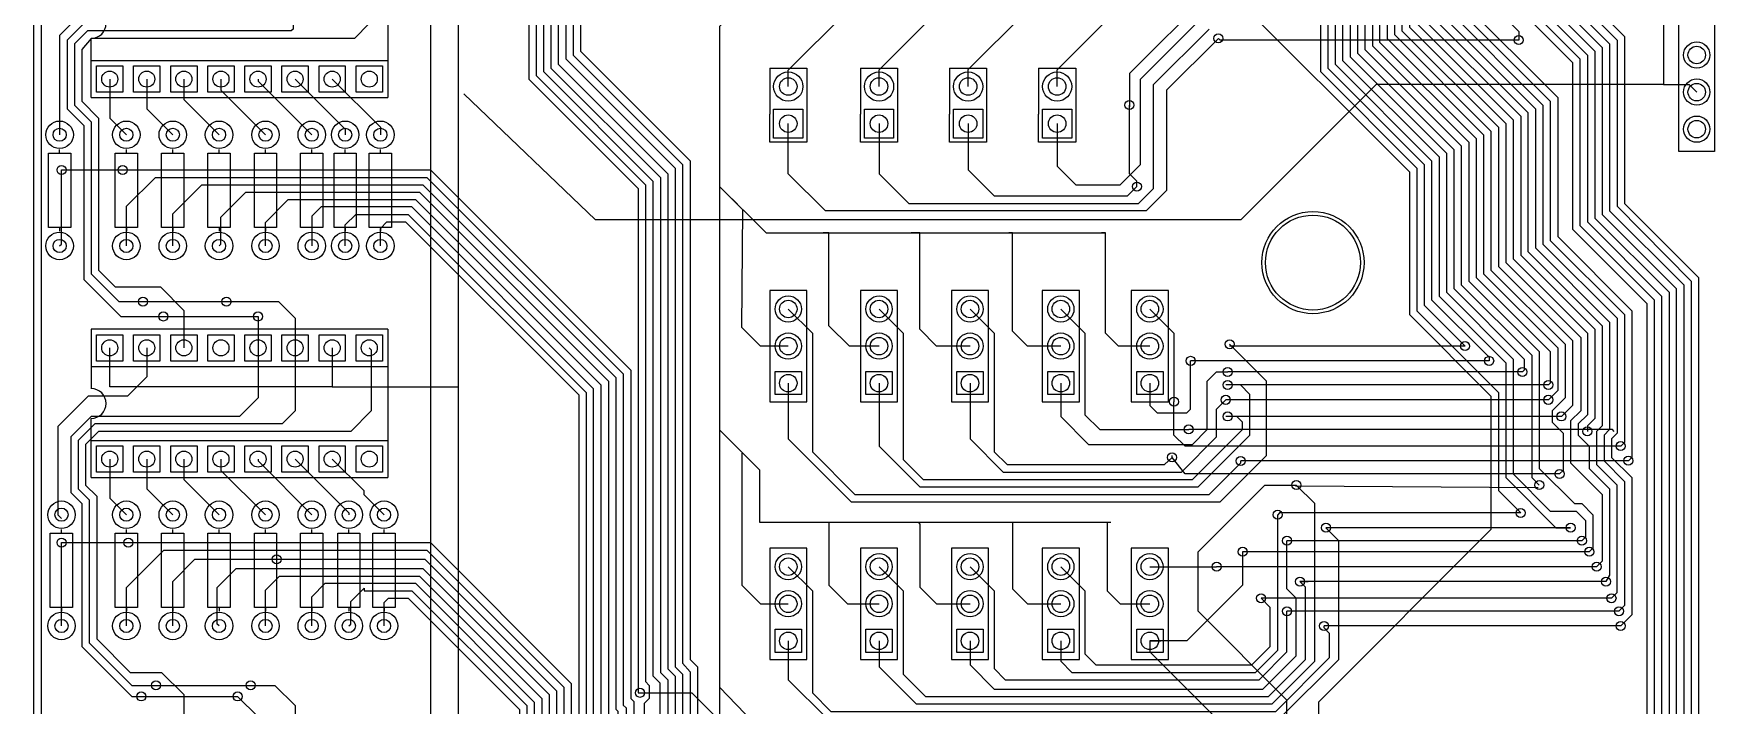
# Model space of a CAD drawing. Header units: millimetres. Extents: x 7 to 471, y -359 to -66.
# Drawn here: x 7.1 to 122.4, y -261 to -214.9 of the extents above; entities that cross this region are included whole.
import ezdxf

# ---------------------------------------------------------------- set-up
doc = ezdxf.new("R2010")
doc.units = ezdxf.units.MM

msp = doc.modelspace()

# ---------------------------------------------------------------- linework, layer by layer
for points in [[(7.62, -103.12), (7.62, -123.95), (7.62, -310.01)], [(34.29, -103.12), (34.29, -161.04), (34.29, -194.06), (34.29, -274.07), (34.29, -310.01), (7.62, -310.01)], [(59.18, -107.44), (58.17, -108.46), (58.17, -154.81), (54.48, -158.5), (54.48, -174.5), (64.13, -184.15), (70.61, -184.15), (78.74, -192.28), (89.41, -192.28), (92.46, -195.33), (92.46, -196.85), (94.23, -198.63), (94.23, -201.17), (88.9, -206.5), (88.9, -211.96), (101.35, -224.41), (101.35, -234.19), (106.93, -239.78), (106.93, -248.92), (95.12, -260.73), (95.12, -295.27)], [(80.39, -113.66), (84.69, -113.67), (85.85, -114.83), (85.85, -179.45), (86.49, -180.09), (95.5, -180.09), (105.41, -189.99), (105.41, -211.36), (108.84, -214.79), (108.84, -215.39)], [(60.83, -114.93), (59.69, -116.08), (59.69, -155.58), (56.01, -159.26), (56.01, -173.74), (64.9, -182.63), (71.37, -182.63), (79.5, -190.75), (90.17, -190.75), (93.98, -194.56), (93.98, -196.09), (95.76, -197.87), (95.76, -217.3), (102.36, -223.9), (102.36, -233.55), (105.16, -236.35)], [(80.26, -116.21), (84.22, -116.21), (85.34, -117.33), (85.34, -179.71), (86.23, -180.59), (95.25, -180.59), (104.9, -190.25), (104.9, -212.72), (111.51, -219.33), (111.51, -228.85), (116.59, -233.93), (116.59, -243.97), (116.35, -244.2)], [(60.97, -117.59), (60.2, -118.36), (60.2, -155.83), (56.51, -159.51), (56.51, -173.48), (65.15, -182.12), (71.63, -182.12), (79.76, -190.25), (90.42, -190.25), (94.49, -194.31), (94.49, -195.83), (96.27, -197.61), (96.27, -217.04), (102.87, -223.65), (102.87, -233.17), (106.81, -237.11), (106.81, -237.36)], [(80.39, -118.49), (83.69, -118.49), (84.84, -119.63), (84.84, -179.96), (85.98, -181.1), (95, -181.1), (104.39, -190.5), (104.39, -212.98), (111, -219.58), (111, -229.11), (116.08, -234.19), (116.08, -242.95), (115.82, -243.2)], [(61.68, -120.06), (60.71, -121.03), (60.71, -156.08), (57.02, -159.77), (57.02, -173.23), (65.41, -181.61), (71.88, -181.61), (80.01, -189.74), (90.68, -189.74), (95, -194.06), (95, -195.58), (96.77, -197.36), (96.77, -216.79), (103.38, -223.39), (103.38, -232.92), (107.95, -237.49), (107.95, -245.36), (111.38, -248.79), (112.39, -248.79)], [(80.39, -120.9), (83.21, -120.9), (84.33, -122.03), (84.33, -180.22), (85.73, -181.61), (94.74, -181.61), (103.89, -190.75), (103.89, -213.23), (110.49, -219.84), (110.49, -229.36), (115.57, -234.44), (115.57, -242.32), (115.19, -242.7), (115.19, -243.97), (116.59, -245.36), (116.59, -254.76), (115.82, -255.52), (115.7, -255.52)], [(80.39, -123.32), (82.78, -123.32), (83.82, -124.35), (83.82, -180.47), (85.47, -182.12), (94.49, -182.12), (103.38, -191.01), (103.38, -213.49), (109.98, -220.09), (109.98, -229.62), (115.06, -234.7), (115.06, -242.06), (114.68, -242.44), (114.68, -244.22), (116.08, -245.62), (116.08, -254.13), (115.7, -254.51)], [(61.33, -123.4), (61.33, -156.22), (57.53, -160.02), (57.53, -172.97), (65.66, -181.1), (72.14, -181.1), (80.26, -189.23), (90.93, -189.23), (95.5, -193.8), (95.5, -195.33), (97.28, -197.1), (97.28, -216.54), (103.89, -223.14), (103.89, -232.66), (108.46, -237.24), (108.46, -245.11), (111, -247.65), (112.78, -247.65), (113.41, -248.29), (113.41, -249.43), (113.16, -249.68)], [(80.52, -125.72), (82.22, -125.72), (83.31, -126.81), (83.31, -180.72), (85.22, -182.63), (94.23, -182.63), (102.87, -191.26), (102.87, -213.74), (109.47, -220.35), (109.47, -229.87), (114.55, -234.95), (114.55, -241.81), (114.17, -242.19), (114.17, -244.47), (115.55, -245.85), (115.55, -253.26), (115.19, -253.62)], [(62.83, -127.73), (61.85, -128.72), (61.85, -156.46), (58.04, -160.27), (58.04, -172.72), (65.91, -180.59), (72.39, -180.59), (80.52, -188.72), (91.19, -188.72), (96.01, -193.55), (96.01, -195.07), (97.79, -196.85), (97.79, -216.28), (104.39, -222.88), (104.39, -232.41), (109.22, -237.24), (109.22, -238), (109.09, -238.12)], [(80.39, -128.14), (81.96, -128.15), (82.8, -128.99), (82.8, -180.98), (84.96, -183.13), (93.98, -183.13), (102.36, -191.52), (102.36, -213.99), (108.97, -220.6), (108.97, -230.12), (114.05, -235.2), (114.05, -241.3), (113.54, -241.81), (113.54, -242.19)], [(67.18, -129.79), (63.82, -129.79), (62.36, -131.26), (62.36, -156.72), (58.55, -160.53), (58.55, -172.47), (66.17, -180.09), (72.64, -180.09), (80.77, -188.21), (91.44, -188.21), (96.52, -193.29), (96.52, -194.82), (98.3, -196.6), (98.3, -216.03), (104.9, -222.63), (104.9, -232.16), (109.73, -236.98), (109.73, -245.36), (110.24, -245.87)], [(80.27, -130.56), (81.96, -130.56), (82.3, -130.89), (82.3, -181.23), (84.71, -183.64), (93.73, -183.64), (101.85, -191.77), (101.85, -214.25), (108.46, -220.85), (108.46, -230.38), (113.54, -235.46), (113.54, -241.05), (112.9, -241.68), (112.9, -242.44), (113.67, -243.2), (113.67, -244.73), (115.06, -246.13), (115.06, -252.04), (114.81, -252.48), (114.81, -252.48)], [(67.18, -132.33), (64.11, -132.33), (62.86, -133.58), (62.86, -156.97), (59.05, -160.78), (59.05, -172.21), (66.42, -179.58), (72.9, -179.58), (81.03, -187.71), (91.69, -187.71), (97.03, -193.04), (97.03, -194.56), (98.81, -196.34), (98.81, -215.77), (105.41, -222.38), (105.41, -231.9), (110.24, -236.73), (110.24, -244.73), (112.65, -247.14), (113.16, -247.14), (113.92, -247.9), (113.92, -250.19), (113.67, -250.44)], [(80.26, -132.97), (81.41, -132.97), (81.47, -133), (81.79, -133.31), (81.79, -181.48), (84.46, -184.15), (93.47, -184.15), (101.35, -192.02), (101.35, -214.5), (107.95, -221.11), (107.95, -230.63), (113.08, -235.77), (113.08, -240.79), (112.39, -241.48), (112.39, -244.35), (114.55, -246.51), (114.55, -251.08), (114.17, -251.46)], [(76.99, -134.75), (78.31, -134.75), (78.74, -135.18), (78.74, -145.16), (81.28, -147.7), (81.28, -181.74), (84.2, -184.66), (93.22, -184.66), (100.84, -192.28), (100.84, -214.76), (107.44, -221.36), (107.44, -230.89), (112.52, -235.97), (112.52, -240.41), (111.76, -241.17)], [(100.2, -134.87), (97.08, -134.87), (95.29, -136.66), (95.25, -136.66), (95.25, -178.31), (106.43, -189.48), (106.43, -210.82), (112.52, -216.92), (112.52, -228.35), (117.6, -233.43), (117.6, -273.18), (116.84, -274.07)], [(102.74, -134.87), (105.95, -134.87), (108.97, -137.89), (108.97, -186.69), (109.98, -187.71), (109.98, -209.04), (116.08, -215.14), (116.08, -226.57), (121.16, -231.65), (121.16, -278.51), (120.14, -279.53)], [(100.2, -137.41), (97.59, -137.41), (95.76, -139.24), (95.76, -178.05), (106.93, -189.23), (106.93, -210.57), (113.03, -216.66), (113.03, -228.09), (118.11, -233.17), (118.11, -274.07), (116.97, -275.21)], [(102.74, -137.41), (103, -137.67), (105.92, -137.67), (108.46, -140.21), (108.46, -186.94), (109.47, -187.96), (109.47, -209.3), (115.57, -215.39), (115.57, -226.76), (120.65, -231.9), (120.65, -277.88), (119.51, -279.02), (119.51, -280.16), (121.16, -281.81), (121.16, -310.9), (119.13, -312.93)], [(75.18, -139.32), (75.18, -143.51), (80.77, -149.1), (80.77, -181.99), (83.95, -185.17), (92.96, -185.17), (100.2, -192.4), (100.2, -193.29), (99.7, -193.8), (99.7, -194.94), (100.33, -195.58), (100.33, -215.01), (106.93, -221.62), (106.93, -231.14), (112.01, -236.22), (112.01, -239.9), (111.12, -240.79), (111.12, -241.55), (111.89, -242.32), (111.89, -244.86), (111.63, -245.11)], [(100.2, -139.95), (97.59, -139.95), (96.27, -141.27), (96.27, -177.8), (107.44, -188.98), (107.44, -210.31), (113.54, -216.41), (113.54, -227.84), (118.62, -232.92), (118.62, -275.21), (117.6, -276.22)], [(102.74, -139.95), (105.57, -139.95), (107.95, -142.33), (107.95, -187.2), (108.97, -188.21), (108.97, -209.55), (115.06, -215.65), (115.06, -227.08), (120.14, -232.16), (120.14, -277.27), (119.79, -277.62), (119.76, -277.62), (119.51, -277.88)], [(100.2, -142.49), (98.3, -142.49), (96.9, -144.02), (96.9, -177.67), (107.95, -188.72), (107.95, -210.06), (114.05, -216.15), (114.05, -227.58), (119.13, -232.66), (119.13, -275.97), (114.05, -281.05), (114.05, -291.21), (118.94, -296.1), (118.94, -300.8), (115.82, -303.91)], [(102.74, -142.49), (105.35, -142.49), (107.44, -144.59), (107.44, -187.45), (108.46, -188.47), (108.46, -209.8), (114.55, -215.9), (114.55, -227.33), (119.63, -232.41), (119.63, -276.35), (114.68, -281.31), (114.68, -290.96), (119.63, -295.91), (119.63, -307.72), (118.11, -309.24)], [(68.2, -175.77), (73.23, -175.77), (73.79, -176.32), (73.79, -178.94), (81.53, -186.69), (92.2, -186.69), (98.04, -192.53), (98.04, -194.06), (99.82, -195.83), (99.82, -215.27), (106.43, -221.87), (106.43, -231.39), (111.51, -236.47), (111.51, -239.39), (110.87, -240.03)], [(68.39, -177.99), (72.62, -177.99), (73.02, -178.4), (73.02, -178.94), (81.28, -187.2), (91.95, -187.2), (97.54, -192.79), (97.54, -194.31), (99.31, -196.09), (99.31, -215.52), (105.92, -222.12), (105.92, -231.65), (111, -236.73), (111, -238.89), (110.87, -239.01)], [(121.03, -194.06), (120.14, -194.06), (118.75, -195.45), (118.75, -218.44), (120.52, -218.44), (121.03, -218.95)], [(9.91, -203.33), (9.91, -199.36), (11.4, -197.87), (38.72, -197.87), (44.58, -203.72), (44.58, -216.15), (52.07, -223.65), (52.07, -257.81), (52.58, -258.32), (52.58, -268.86), (48.51, -272.92), (48.51, -287.4), (50.29, -289.18)], [(13.08, -203.33), (13.1, -199.33), (14.05, -198.37), (38.45, -198.37), (44.07, -204), (44.07, -216.41), (51.56, -223.9), (51.56, -258.06), (52.07, -258.66), (52.07, -268.61), (48.01, -272.67), (48.01, -288.92), (49.15, -290.07)], [(16.26, -203.33), (16.26, -199.75), (17.12, -198.88), (38.2, -198.88), (43.56, -204.24), (43.56, -216.66), (51.05, -224.15), (51.05, -258.32), (51.56, -258.83), (51.56, -268.35), (47.5, -272.41), (47.5, -293.88), (47.88, -294.26)], [(19.43, -203.33), (19.43, -200.55), (20.59, -199.39), (37.97, -199.39), (43.05, -204.47), (43.05, -217.04), (50.55, -224.54), (50.55, -258.46), (51.05, -258.96), (51.05, -268.1), (46.99, -272.16), (46.99, -296.29), (47.5, -296.93)], [(22.61, -203.33), (22.61, -200.94), (22.64, -200.94), (23.68, -199.9), (37.76, -199.9), (42.54, -204.69), (42.54, -217.3), (50.04, -224.79), (50.04, -258.7), (50.55, -259.21), (50.55, -267.84), (46.48, -271.91), (46.48, -300.1), (48.89, -302.51), (50.42, -302.51)], [(25.78, -203.33), (25.78, -201.36), (25.82, -201.36), (26.77, -200.41), (37.47, -200.41), (42.04, -204.98), (42.04, -217.55), (49.53, -225.04), (49.53, -258.94), (50, -259.41), (50, -267.63), (45.97, -271.65), (45.97, -300.99), (49.78, -304.8), (49.78, -306.07), (48.51, -307.34), (48.26, -307.34)], [(25.78, -203.33), (25.78, -201.36), (25.82, -201.36), (26.77, -200.41), (37.47, -200.41), (42.04, -204.98), (42.04, -217.55)], [(28.32, -203.33), (28.32, -201.63), (29.04, -200.91), (37.23, -200.91), (41.5, -205.18), (41.53, -205.23), (41.53, -217.81), (49.02, -225.3), (49.02, -259.33), (49.28, -259.59), (49.28, -260.48), (48.93, -260.83), (48.93, -264.16), (49.02, -264.16)], [(30.73, -203.33), (30.73, -202.18), (31.5, -201.42), (37.08, -201.42), (41.02, -205.36), (41.02, -218.06), (48.51, -225.55), (48.51, -260.1), (48.64, -260.1)], [(91.57, -202.95), (87.63, -206.88), (87.63, -212.22), (82.17, -217.68), (82.17, -219.96)], [(119.81, -223.01), (119.81, -202.19)], [(122.25, -202.19), (122.25, -223.01)], [(7.11, -203.96), (7.11, -211.45), (7.11, -224.28), (7.11, -238.38), (7.11, -255.27), (7.11, -267.59), (7.11, -279.4), (7.11, -294.13), (7.11, -310.64)], [(94.61, -207.52), (95.25, -208.15), (95.25, -217.55), (101.85, -224.15), (101.85, -233.93), (107.44, -239.52), (107.44, -246.25), (108.97, -247.78)], [(14.86, -210.44), (14.86, -212.67), (13.92, -213.61), (10.36, -213.61), (8.89, -215.08), (8.89, -221.87)], [(22.48, -210.44), (22.48, -212.6), (20.83, -214.25), (10.54, -214.25), (9.4, -215.39), (9.4, -220.09), (10.54, -221.23), (10.54, -231.78), (13.08, -234.32), (16, -234.32)], [(25.02, -210.44), (24.89, -210.57), (24.89, -214.63), (24.76, -214.76), (10.79, -214.76), (9.91, -215.65), (9.91, -219.84), (11.05, -220.98), (11.05, -231.39), (12.95, -233.3), (14.6, -233.3)], [(30.1, -210.44), (30.1, -214.25), (29.08, -215.27), (11.05, -215.27), (10.41, -216.03), (10.41, -219.58), (11.56, -220.73), (11.56, -231.14), (12.7, -232.28), (15.79, -232.28), (17.4, -233.9), (17.4, -236.47)], [(31.37, -211.71), (31.37, -216.79)], [(36.2, -212.72), (36.2, -213.11), (36.2, -239.14), (36.2, -239.27)], [(55.08, -213.49), (54.1, -214.46), (54.1, -225.42)], [(58.8, -218.57), (58.8, -217.44), (62.76, -213.49)], [(65.02, -218.57), (65.02, -217.43), (68.96, -213.49)], [(71.12, -218.57), (71.12, -217.41), (75.05, -213.49)], [(77.22, -218.57), (77.22, -217.42), (81.15, -213.49)], [(77.22, -221.11), (77.22, -224.03), (78.49, -225.3), (81.53, -225.3), (82.93, -223.9), (82.93, -218.06), (87, -213.99)], [(11.05, -216.79), (11.05, -215.27)], [(88.26, -215.27), (84.71, -218.82), (84.71, -225.68), (83.31, -227.08), (61.34, -227.08), (58.8, -224.54), (58.8, -221.11)], [(65.02, -221.11), (65.02, -224.54), (67.06, -226.57), (82.8, -226.57), (83.82, -225.55), (83.82, -218.44), (87.63, -214.63)], [(108.84, -215.39), (88.39, -215.39), (88.26, -215.27)], [(11.05, -219.33), (11.05, -216.79)], [(11.05, -216.79), (31.37, -216.79)], [(31.37, -216.79), (31.37, -219.33)], [(57.53, -217.3), (60.07, -217.3), (60.07, -222.38), (57.53, -222.38), (57.53, -220.47)], [(57.53, -217.3), (57.53, -220.47)], [(63.75, -217.3), (66.29, -217.3), (66.29, -222.38), (63.75, -222.38), (63.75, -220.47)], [(63.75, -217.3), (63.75, -220.47)], [(69.85, -217.3), (72.39, -217.3), (72.39, -222.38), (69.85, -222.38), (69.85, -220.47)], [(69.85, -217.3), (69.85, -220.47)], [(75.95, -217.3), (78.49, -217.3), (78.49, -222.38), (75.95, -222.38), (75.95, -220.47)], [(75.95, -217.3), (75.95, -220.47)], [(12.32, -218.06), (12.32, -220.73), (13.46, -221.87)], [(14.86, -218.06), (14.86, -220.09), (16.64, -221.87)], [(17.4, -218.06), (17.4, -219.46), (19.81, -221.87)], [(19.94, -218.06), (19.94, -218.82), (22.99, -221.87)], [(22.48, -218.06), (22.48, -218.19), (26.16, -221.87)], [(25.02, -218.06), (28.45, -221.49), (28.45, -221.87)], [(27.56, -218.06), (30.86, -221.36), (30.86, -221.87)], [(118.75, -218.44), (99.06, -218.44), (89.79, -227.71), (45.6, -227.71), (36.58, -219.08)], [(11.05, -219.33), (31.37, -219.33)], [(82.68, -225.42), (82.68, -225.04), (82.17, -224.54), (82.17, -219.84)], [(71.12, -221.11), (71.12, -224.28), (72.9, -226.06), (82.04, -226.06), (82.68, -225.42)], [(8.13, -223.14), (8.89, -223.14)], [(8.13, -228.22), (8.13, -223.14)], [(8.89, -223.14), (8.89, -222.88)], [(8.89, -223.14), (9.65, -223.14)], [(9.65, -223.14), (9.65, -228.22)], [(12.7, -223.14), (13.46, -223.14)], [(12.7, -228.22), (12.7, -223.14)], [(13.46, -223.14), (13.46, -222.88)], [(13.46, -223.14), (14.22, -223.14)], [(14.22, -223.14), (14.22, -228.22)], [(15.87, -223.14), (16.64, -223.14)], [(15.87, -228.22), (15.87, -223.14)], [(16.64, -223.14), (16.64, -222.88)], [(16.64, -223.14), (17.4, -223.14)], [(17.4, -223.14), (17.4, -228.22)], [(19.05, -223.14), (19.81, -223.14)], [(19.05, -228.22), (19.05, -223.14)], [(19.81, -223.14), (19.81, -222.88)], [(19.81, -223.14), (20.57, -223.14)], [(20.57, -223.14), (20.57, -228.22)], [(22.23, -223.14), (22.99, -223.14)], [(22.23, -228.22), (22.23, -223.14)], [(22.99, -223.14), (22.99, -222.88)], [(22.99, -223.14), (23.75, -223.14)], [(23.75, -223.14), (23.75, -228.22)], [(25.4, -223.14), (26.16, -223.14)], [(25.4, -228.22), (25.4, -223.14)], [(26.16, -223.14), (26.16, -222.88)], [(26.16, -223.14), (26.92, -223.14)], [(26.92, -223.14), (26.92, -228.22)], [(27.69, -223.14), (28.45, -223.14)], [(27.69, -228.22), (27.69, -223.14)], [(28.45, -223.14), (28.45, -222.88)], [(28.45, -223.14), (29.21, -223.14)], [(29.21, -223.14), (29.21, -228.22)], [(30.1, -223.14), (30.86, -223.14)], [(30.1, -228.22), (30.1, -223.14)], [(30.86, -223.14), (30.86, -222.88)], [(30.86, -223.14), (31.62, -223.14)], [(31.62, -223.14), (31.62, -228.22)], [(122.25, -223.01), (119.81, -223.01)], [(8.89, -229.49), (9.02, -229.36), (9.02, -224.28)], [(9.02, -224.28), (13.21, -224.28)], [(13.21, -224.28), (34.29, -224.28), (48.01, -238), (48.01, -260.48), (48.23, -260.7), (48.23, -264.51), (48.64, -264.92), (48.64, -265.94)], [(13.46, -229.49), (13.46, -226.77), (15.45, -224.79), (34.04, -224.79), (47.5, -238.25), (47.5, -260.95), (47.69, -261.14), (47.69, -264.73), (47.88, -264.92), (47.88, -268.99), (45.47, -271.4), (45.47, -302.13), (51.56, -308.23), (51.56, -308.99)], [(16.64, -229.49), (16.64, -227.3), (18.64, -225.3), (33.78, -225.3), (46.99, -238.51), (46.99, -261.23), (47.12, -261.36), (47.12, -264.95), (47.37, -265.21), (47.37, -268.73), (44.96, -271.14), (44.96, -303.66), (45.72, -304.42)], [(19.81, -229.49), (19.94, -229.36), (19.94, -227.52), (21.65, -225.81), (33.53, -225.81), (46.48, -238.76), (46.48, -265.56), (46.74, -265.56)], [(54.1, -225.42), (57.28, -228.6), (80.52, -228.6), (80.26, -228.6)], [(54.1, -225.42), (54.1, -242.09), (56.83, -244.82), (56.83, -248.41), (80.9, -248.41)], [(22.99, -229.49), (22.99, -227.89), (24.54, -226.31), (33.27, -226.31), (45.97, -239.01), (45.97, -266.07), (46.35, -266.45)], [(45.85, -269.37), (45.85, -268.22), (45.47, -267.84), (45.47, -239.27), (33.02, -226.82), (26.8, -226.82), (26.16, -227.46), (26.16, -229.49)], [(58.8, -236.35), (56.9, -236.35), (55.63, -235.08), (55.69, -227.01), (54.95, -226.27)], [(8.89, -228.22), (8.13, -228.22)], [(8.89, -228.22), (8.89, -228.47)], [(9.65, -228.22), (8.89, -228.22)], [(13.46, -228.22), (12.7, -228.22)], [(13.46, -228.22), (13.46, -228.47)], [(14.22, -228.22), (13.46, -228.22)], [(16.64, -228.22), (15.87, -228.22)], [(16.64, -228.22), (16.64, -228.47)], [(17.4, -228.22), (16.64, -228.22)], [(19.81, -228.22), (19.05, -228.22)], [(19.81, -228.22), (19.81, -228.47)], [(20.57, -228.22), (19.81, -228.22)], [(22.99, -228.22), (22.23, -228.22)], [(22.99, -228.22), (22.99, -228.47)], [(23.75, -228.22), (22.99, -228.22)], [(26.16, -228.22), (25.4, -228.22)], [(26.16, -228.22), (26.16, -228.47)], [(26.92, -228.22), (26.16, -228.22)], [(28.45, -228.22), (27.69, -228.22)], [(28.45, -229.49), (28.45, -228.05), (29.17, -227.33), (32.77, -227.33), (44.96, -239.52), (44.96, -268.61), (45.08, -268.73)], [(28.45, -228.22), (28.45, -228.47)], [(29.21, -228.22), (28.45, -228.22)], [(30.86, -228.22), (30.1, -228.22)], [(30.86, -229.49), (30.86, -228.29), (31.31, -227.84), (32.59, -227.84), (44.45, -239.69), (44.45, -326.52), (51.69, -333.76), (179.58, -333.76), (194.18, -319.15)], [(30.86, -228.22), (30.86, -228.47)], [(31.62, -228.22), (30.86, -228.22)], [(65.02, -236.35), (62.99, -236.35), (61.59, -234.95), (61.59, -228.6), (61.2, -228.6)], [(71.25, -236.35), (68.96, -236.35), (67.82, -235.2), (67.82, -228.6), (67.22, -228.6)], [(77.47, -236.35), (75.18, -236.35), (74.17, -235.33), (74.17, -228.6), (73.9, -228.6)], [(83.57, -236.35), (81.41, -236.35), (80.52, -235.46), (80.52, -228.6), (80.26, -228.6)], [(57.53, -238.25), (57.53, -240.16), (60.07, -240.16), (60.07, -232.54), (57.53, -232.54)], [(57.53, -232.54), (57.53, -238.25)], [(63.75, -238.25), (63.75, -240.16), (66.29, -240.16), (66.29, -232.54), (63.75, -232.54)], [(63.75, -232.54), (63.75, -238.25)], [(69.98, -238.25), (69.98, -240.16), (72.52, -240.16), (72.52, -232.54), (69.98, -232.54)], [(69.98, -232.54), (69.98, -238.25)], [(76.2, -238.25), (76.2, -240.16), (78.74, -240.16), (78.74, -232.54), (76.2, -232.54)], [(76.2, -232.54), (76.2, -238.25)], [(82.3, -238.25), (82.3, -240.16), (84.84, -240.16), (84.84, -232.54), (82.3, -232.54)], [(82.3, -232.54), (82.3, -238.25)], [(14.6, -233.3), (20.32, -233.3)], [(20.32, -233.3), (23.88, -233.3), (25.02, -234.44), (25.02, -236.47)], [(58.8, -233.81), (60.45, -235.46), (60.45, -243.59), (63.37, -246.51), (87.63, -246.51), (89.79, -244.35), (89.79, -244.22)], [(65.02, -233.81), (66.68, -235.46), (66.68, -244.12), (68.04, -245.49), (86.49, -245.49), (89.92, -242.06), (89.92, -241.55), (89.53, -241.17), (88.9, -241.17)], [(71.25, -233.81), (72.9, -235.46), (72.9, -243.59), (73.79, -244.47), (84.58, -244.47), (85.09, -243.97), (85.09, -243.84)], [(77.47, -233.81), (79.12, -235.46), (79.12, -241.05), (80.14, -242.06), (86.23, -242.06)], [(83.57, -233.81), (85.22, -235.46), (85.22, -240.16)], [(31.37, -235.2), (11.05, -235.2)], [(11.05, -235.2), (11.05, -237.74)], [(16, -234.32), (22.48, -234.32)], [(22.48, -234.32), (22.48, -236.47)], [(31.37, -235.2), (31.37, -237.74)], [(58.8, -238.89), (58.8, -242.7), (63.12, -247.02), (88.39, -247.02), (91.57, -243.84), (91.57, -238.76), (89.03, -236.22)], [(105.16, -236.35), (89.03, -236.35)], [(14.86, -236.47), (14.86, -238.46), (13.54, -239.78), (10.84, -239.78), (8.76, -241.85), (8.76, -247.9), (9.02, -248.16)], [(22.48, -236.47), (22.48, -239.9), (21.21, -241.17), (11.05, -241.17), (9.65, -242.57), (9.65, -246.38), (10.41, -247.14), (10.41, -256.92), (13.84, -260.35), (14.48, -260.35)], [(25.02, -236.47), (25.02, -240.79), (24.13, -241.68), (11.3, -241.68), (10.16, -242.82), (10.16, -246.13), (10.92, -246.89), (10.92, -256.67), (13.84, -259.59), (15.49, -259.59)], [(30.1, -236.47), (30.23, -236.6), (30.23, -240.79), (28.83, -242.19), (11.56, -242.19), (10.67, -243.08), (10.67, -245.87), (11.43, -246.63), (11.43, -256.41), (13.72, -258.7), (15.87, -258.7), (17.4, -260.22), (17.4, -262.38)], [(27.56, -236.47), (27.56, -239.14), (12.32, -239.14), (12.32, -238.76), (12.32, -236.47)], [(83.57, -238.89), (83.57, -240.41), (84.07, -240.92), (86.11, -240.92), (86.36, -240.66), (86.36, -237.36)], [(106.81, -237.36), (86.36, -237.36)], [(11.05, -237.74), (31.37, -237.74)], [(11.05, -237.74), (11.05, -239.27)], [(31.37, -237.74), (31.37, -242.82)], [(77.47, -238.89), (77.47, -241.17), (79.37, -243.08), (86.49, -243.08), (87.5, -242.06), (87.5, -238.76), (88.14, -238.12), (88.9, -238.12)], [(109.09, -238.12), (88.9, -238.12)], [(27.56, -239.14), (36.2, -239.14)], [(36.2, -239.14), (36.2, -239.14), (36.2, -265.18), (36.2, -264.92)], [(65.02, -238.89), (65.02, -243.2), (67.82, -246), (86.87, -246), (90.42, -242.44), (90.42, -239.66), (89.78, -239.01), (88.9, -239.01)], [(71.25, -238.89), (71.25, -242.7), (73.53, -244.98), (85.73, -244.98), (88.14, -242.57), (88.14, -240.66), (88.77, -240.03)], [(110.87, -239.01), (88.77, -239.01)], [(115.82, -243.2), (85.98, -243.2), (85.22, -242.44), (85.22, -240.16)], [(110.87, -240.03), (88.77, -240.03)], [(11.05, -242.82), (11.05, -241.3)], [(54.1, -242.09), (54.1, -259.71), (57.02, -262.76), (80.77, -262.76)], [(115.38, -242.19), (115.25, -242.06), (86.23, -242.06)], [(111.76, -241.17), (88.77, -241.17)], [(11.05, -245.36), (11.05, -242.82)], [(11.05, -242.82), (31.37, -242.82)], [(31.37, -242.82), (31.37, -245.36)], [(12.32, -244.09), (12.32, -246.76), (13.46, -247.9)], [(14.86, -244.09), (14.86, -246.13), (16.64, -247.9)], [(17.4, -244.09), (17.4, -245.49), (19.81, -247.9)], [(19.94, -244.09), (19.94, -244.86), (22.99, -247.9)], [(22.48, -244.09), (22.48, -244.22), (26.16, -247.9)], [(25.02, -244.09), (28.7, -247.78), (28.7, -247.9)], [(27.56, -244.09), (29.72, -246.25), (29.72, -246.51), (31.11, -247.9)], [(55.67, -243.66), (55.63, -243.7), (55.63, -252.73), (56.9, -254), (58.8, -254)], [(111.63, -245.11), (85.98, -245.11), (85.09, -243.97)], [(116.35, -244.2), (116.33, -244.22), (89.79, -244.22)], [(11.05, -245.36), (31.37, -245.36)], [(65.02, -256.54), (65.02, -258.32), (67.56, -260.86), (91.95, -260.86), (94.87, -257.94), (94.87, -247.14), (93.6, -245.87)], [(92.96, -263.53), (92.96, -260.6), (86.87, -254.51), (86.87, -250.44), (91.44, -245.87), (93.6, -245.87)], [(110.17, -246.06), (93.54, -245.94)], [(77.47, -256.54), (77.47, -257.94), (78.23, -258.7), (90.8, -258.7), (92.33, -257.17), (92.33, -247.9)], [(108.97, -247.78), (92.46, -247.78), (92.33, -247.9)], [(9.02, -249.17), (9.02, -248.92)], [(13.46, -249.17), (13.46, -248.92)], [(16.64, -249.17), (16.64, -248.92)], [(19.81, -249.17), (19.81, -248.92)], [(22.99, -249.17), (22.99, -248.92)], [(26.16, -249.17), (26.16, -248.92)], [(28.7, -249.17), (28.7, -248.92)], [(31.11, -249.17), (31.11, -248.92)], [(58.8, -256.54), (58.8, -259.21), (61.47, -261.87), (92.46, -261.87), (96.52, -257.81), (96.52, -249.68), (95.63, -248.79)], [(61.59, -248.41), (61.59, -248.54), (61.59, -252.73), (62.86, -254), (65.02, -254)], [(67.69, -248.41), (67.82, -248.54), (67.82, -252.86), (68.96, -254), (71.25, -254)], [(74.17, -248.41), (74.17, -252.98), (75.18, -254), (77.47, -254)], [(80.64, -248.41), (80.64, -253.11), (81.53, -254), (83.57, -254)], [(112.39, -248.79), (95.63, -248.79)], [(8.25, -249.17), (9.02, -249.17)], [(8.25, -254.25), (8.25, -249.17)], [(9.02, -249.17), (9.78, -249.17)], [(9.02, -255.52), (9.02, -249.81)], [(9.02, -249.81), (13.59, -249.81)], [(9.78, -249.17), (9.78, -254.25)], [(12.7, -249.17), (13.46, -249.17)], [(12.7, -254.25), (12.7, -249.17)], [(13.46, -249.17), (14.22, -249.17)], [(13.59, -249.81), (34.29, -249.81), (43.94, -259.46), (43.94, -259.84)], [(14.22, -249.17), (14.22, -254.25)], [(15.87, -249.17), (16.64, -249.17)], [(15.87, -254.25), (15.87, -249.17)], [(16.64, -249.17), (17.4, -249.17)], [(17.4, -249.17), (17.4, -254.25)], [(19.05, -249.17), (19.81, -249.17)], [(19.05, -254.25), (19.05, -249.17)], [(19.81, -249.17), (20.57, -249.17)], [(20.57, -249.17), (20.57, -254.25)], [(22.23, -249.17), (22.99, -249.17)], [(22.23, -254.25), (22.23, -249.17)], [(22.99, -249.17), (23.75, -249.17)], [(23.75, -249.17), (23.75, -254.25)], [(25.4, -249.17), (26.16, -249.17)], [(25.4, -254.25), (25.4, -249.17)], [(26.16, -249.17), (26.92, -249.17)], [(26.92, -249.17), (26.92, -254.25)], [(27.94, -249.17), (28.7, -249.17)], [(27.94, -254.25), (27.94, -249.17)], [(28.7, -249.17), (29.46, -249.17)], [(29.46, -249.17), (29.46, -254.25)], [(30.35, -249.17), (31.11, -249.17)], [(30.35, -254.25), (30.35, -249.17)], [(31.11, -249.17), (31.88, -249.17)], [(31.88, -249.17), (31.88, -254.25)], [(57.53, -255.9), (57.53, -257.81), (60.07, -257.81), (60.07, -250.19), (57.53, -250.19)], [(57.53, -250.19), (57.53, -255.9)], [(63.75, -255.9), (63.75, -257.81), (66.29, -257.81), (66.29, -250.19), (63.75, -250.19)], [(63.75, -250.19), (63.75, -255.9)], [(69.98, -255.9), (69.98, -257.81), (72.52, -257.81), (72.52, -250.19), (69.98, -250.19)], [(69.98, -250.19), (69.98, -255.9)], [(71.25, -256.54), (71.25, -258.19), (72.9, -259.84), (91.31, -259.84), (93.6, -257.56), (93.6, -253.62), (92.96, -252.98), (92.96, -249.68)], [(76.2, -255.9), (76.2, -257.81), (78.74, -257.81), (78.74, -250.19), (76.2, -250.19)], [(76.2, -250.19), (76.2, -255.9)], [(82.3, -255.9), (82.3, -257.81), (84.84, -257.81), (84.84, -250.19), (82.3, -250.19)], [(82.3, -250.19), (82.3, -255.9)], [(113.16, -249.68), (92.96, -249.68)], [(13.46, -255.52), (13.46, -252.88), (16.02, -250.32), (34.04, -250.32), (43.43, -259.71), (43.43, -327.03), (51.18, -334.77), (180.09, -334.77), (192.53, -322.33), (193.68, -322.33)], [(16.64, -255.52), (16.64, -252.48), (18.16, -250.95), (23.75, -250.95)], [(23.75, -250.95), (33.91, -250.95), (42.93, -259.97), (42.93, -327.28), (50.93, -335.28), (180.34, -335.28), (191.9, -323.72), (193.04, -323.72)], [(89.92, -250.44), (89.92, -252.73), (86.11, -256.54), (83.57, -256.54)], [(113.67, -250.44), (89.92, -250.44)], [(19.81, -255.52), (19.69, -255.4), (19.69, -252.88), (20.98, -251.59), (33.78, -251.59), (42.42, -260.22), (42.42, -327.53), (50.67, -335.79), (180.59, -335.79), (191.26, -325.12), (193.93, -325.12)], [(22.99, -255.52), (22.99, -253.07), (23.96, -252.1), (33.53, -252.1), (41.91, -260.48), (41.91, -327.79), (50.42, -336.3), (180.85, -336.3), (190.5, -326.64), (192.41, -326.64)], [(58.8, -251.46), (60.45, -253.11), (60.45, -260.1), (61.72, -261.37), (92.2, -261.37), (95.88, -257.68), (95.88, -256.03), (95.5, -255.65), (95.5, -255.52)], [(65.02, -251.46), (66.68, -253.11), (66.68, -258.83), (68.2, -260.35), (91.69, -260.35), (94.23, -257.81), (94.23, -252.86), (93.85, -252.48)], [(71.25, -251.46), (72.9, -253.11), (72.9, -258.44), (73.66, -259.21), (91.06, -259.21), (92.96, -257.3), (92.96, -254.51)], [(77.47, -251.46), (79.12, -253.11), (79.12, -257.43), (79.88, -258.19), (90.55, -258.19), (91.82, -256.92), (91.82, -254.25), (91.19, -253.62)], [(83.57, -251.46), (88.14, -251.46)], [(114.17, -251.46), (88.14, -251.46)], [(114.81, -252.48), (93.85, -252.48), (94.42, -252.48)], [(26.16, -255.52), (26.16, -253.53), (27.09, -252.6), (33.27, -252.6), (41.4, -260.73), (41.4, -328.04), (50.17, -336.8), (181.1, -336.8), (189.86, -328.04), (190.75, -328.04)], [(28.7, -255.52), (28.83, -255.4), (28.83, -253.85), (29.75, -252.93), (29.75, -253.11), (33.02, -253.11), (40.89, -260.98), (40.89, -328.3), (49.91, -337.31), (181.36, -337.31), (189.36, -329.31), (191.77, -329.31)], [(31.11, -255.52), (31.11, -253.91), (31.41, -253.62), (32.77, -253.62), (40.39, -261.24), (40.39, -328.55), (49.66, -337.82), (181.61, -337.82), (188.98, -330.45), (190.25, -330.45)], [(115.19, -253.62), (91.19, -253.62)], [(9.02, -254.25), (8.25, -254.25)], [(9.02, -254.25), (9.02, -254.51)], [(9.78, -254.25), (9.02, -254.25)], [(13.46, -254.25), (12.7, -254.25)], [(13.46, -254.25), (13.46, -254.51)], [(14.22, -254.25), (13.46, -254.25)], [(16.64, -254.25), (15.87, -254.25)], [(16.64, -254.25), (16.64, -254.51)], [(17.4, -254.25), (16.64, -254.25)], [(19.81, -254.25), (19.05, -254.25)], [(19.81, -254.25), (19.81, -254.51)], [(20.57, -254.25), (19.81, -254.25)], [(22.99, -254.25), (22.23, -254.25)], [(22.99, -254.25), (22.99, -254.51)], [(23.75, -254.25), (22.99, -254.25)], [(26.16, -254.25), (25.4, -254.25)], [(26.16, -254.25), (26.16, -254.51)], [(26.92, -254.25), (26.16, -254.25)], [(28.7, -254.25), (27.94, -254.25)], [(28.7, -254.25), (28.7, -254.51)], [(29.46, -254.25), (28.7, -254.25)], [(31.11, -254.25), (30.35, -254.25)], [(31.11, -254.25), (31.11, -254.51)], [(31.88, -254.25), (31.11, -254.25)], [(115.7, -254.51), (92.96, -254.51)], [(115.82, -255.52), (95.5, -255.52)], [(83.57, -256.54), (84.33, -256.54)], [(83.57, -256.54), (83.57, -257.3), (89.92, -263.65)], [(14.48, -260.35), (21.08, -260.35)], [(15.49, -259.59), (21.97, -259.59)], [(21.08, -260.35), (22.48, -261.75), (22.48, -262.38)], [(21.97, -259.59), (23.62, -259.59), (25.02, -260.98), (25.02, -262.38)], [(43.94, -259.84), (43.94, -326.77), (51.44, -334.26), (179.83, -334.26), (193.68, -320.42), (194.69, -320.42)], [(48.64, -260.1), (52.2, -260.1), (55.75, -263.65), (56.51, -263.65)], [(54.1, -259.71), (54.1, -282.45), (56.64, -284.99), (77.09, -284.99)]]:
    msp.add_lwpolyline(points)
for points in [[(11.42, -217.16), (13.22, -217.16), (13.22, -218.96), (11.42, -218.96)], [(13.96, -217.16), (15.76, -217.16), (15.76, -218.96), (13.96, -218.96)], [(16.5, -217.16), (18.3, -217.16), (18.3, -218.96), (16.5, -218.96)], [(19.04, -217.16), (20.84, -217.16), (20.84, -218.96), (19.04, -218.96)], [(21.58, -217.16), (23.38, -217.16), (23.38, -218.96), (21.58, -218.96)], [(24.12, -217.16), (25.92, -217.16), (25.92, -218.96), (24.12, -218.96)], [(26.66, -217.16), (28.46, -217.16), (28.46, -218.96), (26.66, -218.96)], [(29.2, -217.16), (31, -217.16), (31, -218.96), (29.2, -218.96)], [(57.8, -222.11), (57.8, -220.11), (59.8, -220.11), (59.8, -222.11)], [(64.02, -222.11), (64.02, -220.11), (66.02, -220.11), (66.02, -222.11)], [(70.12, -222.11), (70.12, -220.11), (72.12, -220.11), (72.12, -222.11)], [(76.22, -222.11), (76.22, -220.11), (78.22, -220.11), (78.22, -222.11)], [(11.42, -235.57), (13.22, -235.57), (13.22, -237.37), (11.42, -237.37)], [(13.96, -235.57), (15.76, -235.57), (15.76, -237.37), (13.96, -237.37)], [(16.5, -235.57), (18.3, -235.57), (18.3, -237.37), (16.5, -237.37)], [(19.04, -235.57), (20.84, -235.57), (20.84, -237.37), (19.04, -237.37)], [(21.58, -235.57), (23.38, -235.57), (23.38, -237.37), (21.58, -237.37)], [(24.12, -235.57), (25.92, -235.57), (25.92, -237.37), (24.12, -237.37)], [(26.66, -235.57), (28.46, -235.57), (28.46, -237.37), (26.66, -237.37)], [(29.2, -235.57), (31, -235.57), (31, -237.37), (29.2, -237.37)], [(57.9, -239.67), (57.9, -238.1), (59.7, -238.1), (59.7, -239.67)], [(64.12, -239.67), (64.12, -238.1), (65.92, -238.1), (65.92, -239.67)], [(70.35, -239.67), (70.35, -238.1), (72.15, -238.1), (72.15, -239.67)], [(76.57, -239.67), (76.57, -238.1), (78.37, -238.1), (78.37, -239.67)], [(82.67, -239.67), (82.67, -238.1), (84.47, -238.1), (84.47, -239.67)], [(11.42, -243.19), (13.22, -243.19), (13.22, -244.99), (11.42, -244.99)], [(13.96, -243.19), (15.76, -243.19), (15.76, -244.99), (13.96, -244.99)], [(16.5, -243.19), (18.3, -243.19), (18.3, -244.99), (16.5, -244.99)], [(19.04, -243.19), (20.84, -243.19), (20.84, -244.99), (19.04, -244.99)], [(21.58, -243.19), (23.38, -243.19), (23.38, -244.99), (21.58, -244.99)], [(24.12, -243.19), (25.92, -243.19), (25.92, -244.99), (24.12, -244.99)], [(26.66, -243.19), (28.46, -243.19), (28.46, -244.99), (26.66, -244.99)], [(29.2, -243.19), (31, -243.19), (31, -244.99), (29.2, -244.99)], [(57.9, -257.33), (57.9, -255.75), (59.7, -255.75), (59.7, -257.33)], [(64.12, -257.33), (64.12, -255.75), (65.92, -255.75), (65.92, -257.33)], [(70.35, -257.33), (70.35, -255.75), (72.15, -255.75), (72.15, -257.33)], [(76.57, -257.33), (76.57, -255.75), (78.37, -255.75), (78.37, -257.33)], [(82.67, -257.33), (82.67, -255.75), (84.47, -255.75), (84.47, -257.33)]]:
    msp.add_lwpolyline(points, close=True)
for centre, radius in [((88.26, -215.27), 0.31), ((108.84, -215.39), 0.31), ((121.03, -216.41), 0.9), ((121.03, -216.41), 0.6), ((12.32, -218.06), 0.55), ((14.86, -218.06), 0.55), ((17.4, -218.06), 0.55), ((19.94, -218.06), 0.55), ((22.48, -218.06), 0.55), ((25.02, -218.06), 0.55), ((27.56, -218.06), 0.55), ((30.1, -218.06), 0.55), ((58.8, -218.57), 1), ((58.8, -218.57), 0.6), ((65.02, -218.57), 1), ((65.02, -218.57), 0.6), ((71.12, -218.57), 1), ((71.12, -218.57), 0.6), ((77.22, -218.57), 1), ((77.22, -218.57), 0.6), ((121.03, -218.95), 0.9), ((121.03, -218.95), 0.6), ((82.17, -219.84), 0.31), ((8.89, -221.87), 0.94), ((8.89, -221.87), 0.45), ((13.46, -221.87), 0.94), ((13.46, -221.87), 0.45), ((16.64, -221.87), 0.94), ((16.64, -221.87), 0.45), ((19.81, -221.87), 0.94), ((19.81, -221.87), 0.45), ((22.99, -221.87), 0.94), ((22.99, -221.87), 0.45), ((26.16, -221.87), 0.94), ((26.16, -221.87), 0.45), ((28.45, -221.87), 0.94), ((28.45, -221.87), 0.45), ((30.86, -221.87), 0.94), ((30.86, -221.87), 0.45), ((58.8, -221.11), 0.6), ((65.02, -221.11), 0.6), ((71.12, -221.11), 0.6), ((77.22, -221.11), 0.6), ((121.03, -221.49), 0.9), ((121.03, -221.49), 0.6), ((9.02, -224.28), 0.31), ((13.21, -224.28), 0.31), ((82.68, -225.42), 0.31), ((94.74, -230.63), 3.5), ((94.74, -230.63), 3.25), ((8.89, -229.49), 0.94), ((8.89, -229.49), 0.45), ((13.46, -229.49), 0.94), ((13.46, -229.49), 0.45), ((16.64, -229.49), 0.94), ((16.64, -229.49), 0.45), ((19.81, -229.49), 0.94), ((19.81, -229.49), 0.45), ((22.99, -229.49), 0.94), ((22.99, -229.49), 0.45), ((26.16, -229.49), 0.94), ((26.16, -229.49), 0.45), ((28.45, -229.49), 0.94), ((28.45, -229.49), 0.45), ((30.86, -229.49), 0.94), ((30.86, -229.49), 0.45), ((58.8, -233.81), 0.9), ((65.02, -233.81), 0.9), ((71.25, -233.81), 0.9), ((77.47, -233.81), 0.9), ((83.57, -233.81), 0.9), ((14.6, -233.3), 0.31), ((16, -234.32), 0.31), ((20.32, -233.3), 0.31), ((22.48, -234.32), 0.31), ((58.8, -233.81), 0.6), ((65.02, -233.81), 0.6), ((71.25, -233.81), 0.6), ((77.47, -233.81), 0.6), ((83.57, -233.81), 0.6), ((12.32, -236.47), 0.55), ((14.86, -236.47), 0.55), ((17.4, -236.47), 0.55), ((19.94, -236.47), 0.55), ((22.48, -236.47), 0.55), ((25.02, -236.47), 0.55), ((27.56, -236.47), 0.55), ((30.1, -236.47), 0.55), ((58.8, -236.35), 0.9), ((58.8, -236.35), 0.6), ((65.02, -236.35), 0.9), ((65.02, -236.35), 0.6), ((71.25, -236.35), 0.9), ((71.25, -236.35), 0.6), ((77.47, -236.35), 0.9), ((77.47, -236.35), 0.6), ((83.57, -236.35), 0.9), ((83.57, -236.35), 0.6), ((89.03, -236.22), 0.31), ((105.16, -236.35), 0.31), ((86.36, -237.36), 0.31), ((106.81, -237.36), 0.31), ((58.8, -238.89), 0.6), ((65.02, -238.89), 0.6), ((71.25, -238.89), 0.6), ((77.47, -238.89), 0.6), ((83.57, -238.89), 0.6), ((88.9, -238.12), 0.31), ((88.9, -239.01), 0.31), ((109.09, -238.12), 0.31), ((110.87, -239.01), 0.31), ((85.22, -240.16), 0.31), ((88.77, -240.03), 0.31), ((110.87, -240.03), 0.31), ((88.9, -241.17), 0.31), ((111.76, -241.17), 0.31), ((86.23, -242.06), 0.31), ((113.54, -242.19), 0.31), ((115.82, -243.2), 0.31), ((12.32, -244.09), 0.55), ((14.86, -244.09), 0.55), ((17.4, -244.09), 0.55), ((19.94, -244.09), 0.55), ((22.48, -244.09), 0.55), ((25.02, -244.09), 0.55), ((27.56, -244.09), 0.55), ((30.1, -244.09), 0.55), ((85.09, -243.97), 0.31), ((89.79, -244.22), 0.31), ((116.35, -244.2), 0.31), ((93.6, -245.87), 0.31), ((110.24, -245.87), 0.31), ((111.63, -245.11), 0.31), ((9.02, -247.9), 0.94), ((9.02, -247.9), 0.45), ((13.46, -247.9), 0.94), ((13.46, -247.9), 0.45), ((16.64, -247.9), 0.94), ((16.64, -247.9), 0.45), ((19.81, -247.9), 0.94), ((19.81, -247.9), 0.45), ((22.99, -247.9), 0.94), ((22.99, -247.9), 0.45), ((26.16, -247.9), 0.94), ((26.16, -247.9), 0.45), ((28.7, -247.9), 0.94), ((28.7, -247.9), 0.45), ((31.11, -247.9), 0.94), ((31.11, -247.9), 0.45), ((92.33, -247.9), 0.31), ((108.97, -247.78), 0.31), ((95.63, -248.79), 0.31), ((112.39, -248.79), 0.31), ((9.02, -249.81), 0.31), ((13.59, -249.81), 0.31), ((89.92, -250.44), 0.31), ((92.96, -249.68), 0.31), ((113.16, -249.68), 0.31), ((113.67, -250.44), 0.31), ((23.75, -250.95), 0.31), ((58.8, -251.46), 0.9), ((58.8, -251.46), 0.6), ((65.02, -251.46), 0.9), ((65.02, -251.46), 0.6), ((71.25, -251.46), 0.9), ((71.25, -251.46), 0.6), ((77.47, -251.46), 0.9), ((77.47, -251.46), 0.6), ((83.57, -251.46), 0.9), ((83.57, -251.46), 0.6), ((88.14, -251.46), 0.31), ((114.17, -251.46), 0.31), ((93.85, -252.48), 0.31), ((114.81, -252.48), 0.31), ((58.8, -254), 0.9), ((58.8, -254), 0.6), ((65.02, -254), 0.9), ((65.02, -254), 0.6), ((71.25, -254), 0.9), ((71.25, -254), 0.6), ((77.47, -254), 0.9), ((77.47, -254), 0.6), ((83.57, -254), 0.9), ((83.57, -254), 0.6), ((91.19, -253.62), 0.31), ((115.19, -253.62), 0.31), ((9.02, -255.52), 0.94), ((13.46, -255.52), 0.94), ((16.64, -255.52), 0.94), ((19.81, -255.52), 0.94), ((22.99, -255.52), 0.94), ((26.16, -255.52), 0.94), ((28.7, -255.52), 0.94), ((31.11, -255.52), 0.94), ((92.96, -254.51), 0.31), ((115.7, -254.51), 0.31), ((9.02, -255.52), 0.45), ((13.46, -255.52), 0.45), ((16.64, -255.52), 0.45), ((19.81, -255.52), 0.45), ((22.99, -255.52), 0.45), ((26.16, -255.52), 0.45), ((28.7, -255.52), 0.45), ((31.11, -255.52), 0.45), ((58.8, -256.54), 0.6), ((65.02, -256.54), 0.6), ((71.25, -256.54), 0.6), ((77.47, -256.54), 0.6), ((83.57, -256.54), 0.6), ((95.5, -255.52), 0.31), ((115.82, -255.52), 0.31), ((15.49, -259.59), 0.31), ((21.97, -259.59), 0.31), ((14.48, -260.35), 0.31), ((21.08, -260.35), 0.31), ((48.64, -260.1), 0.31)]:
    msp.add_circle(centre, radius)
for centre in [(11.05, -214.25), (11.05, -240.28)]:
    msp.add_arc(centre, 1.02, 270, 90)

doc.saveas('drawing.dxf')
